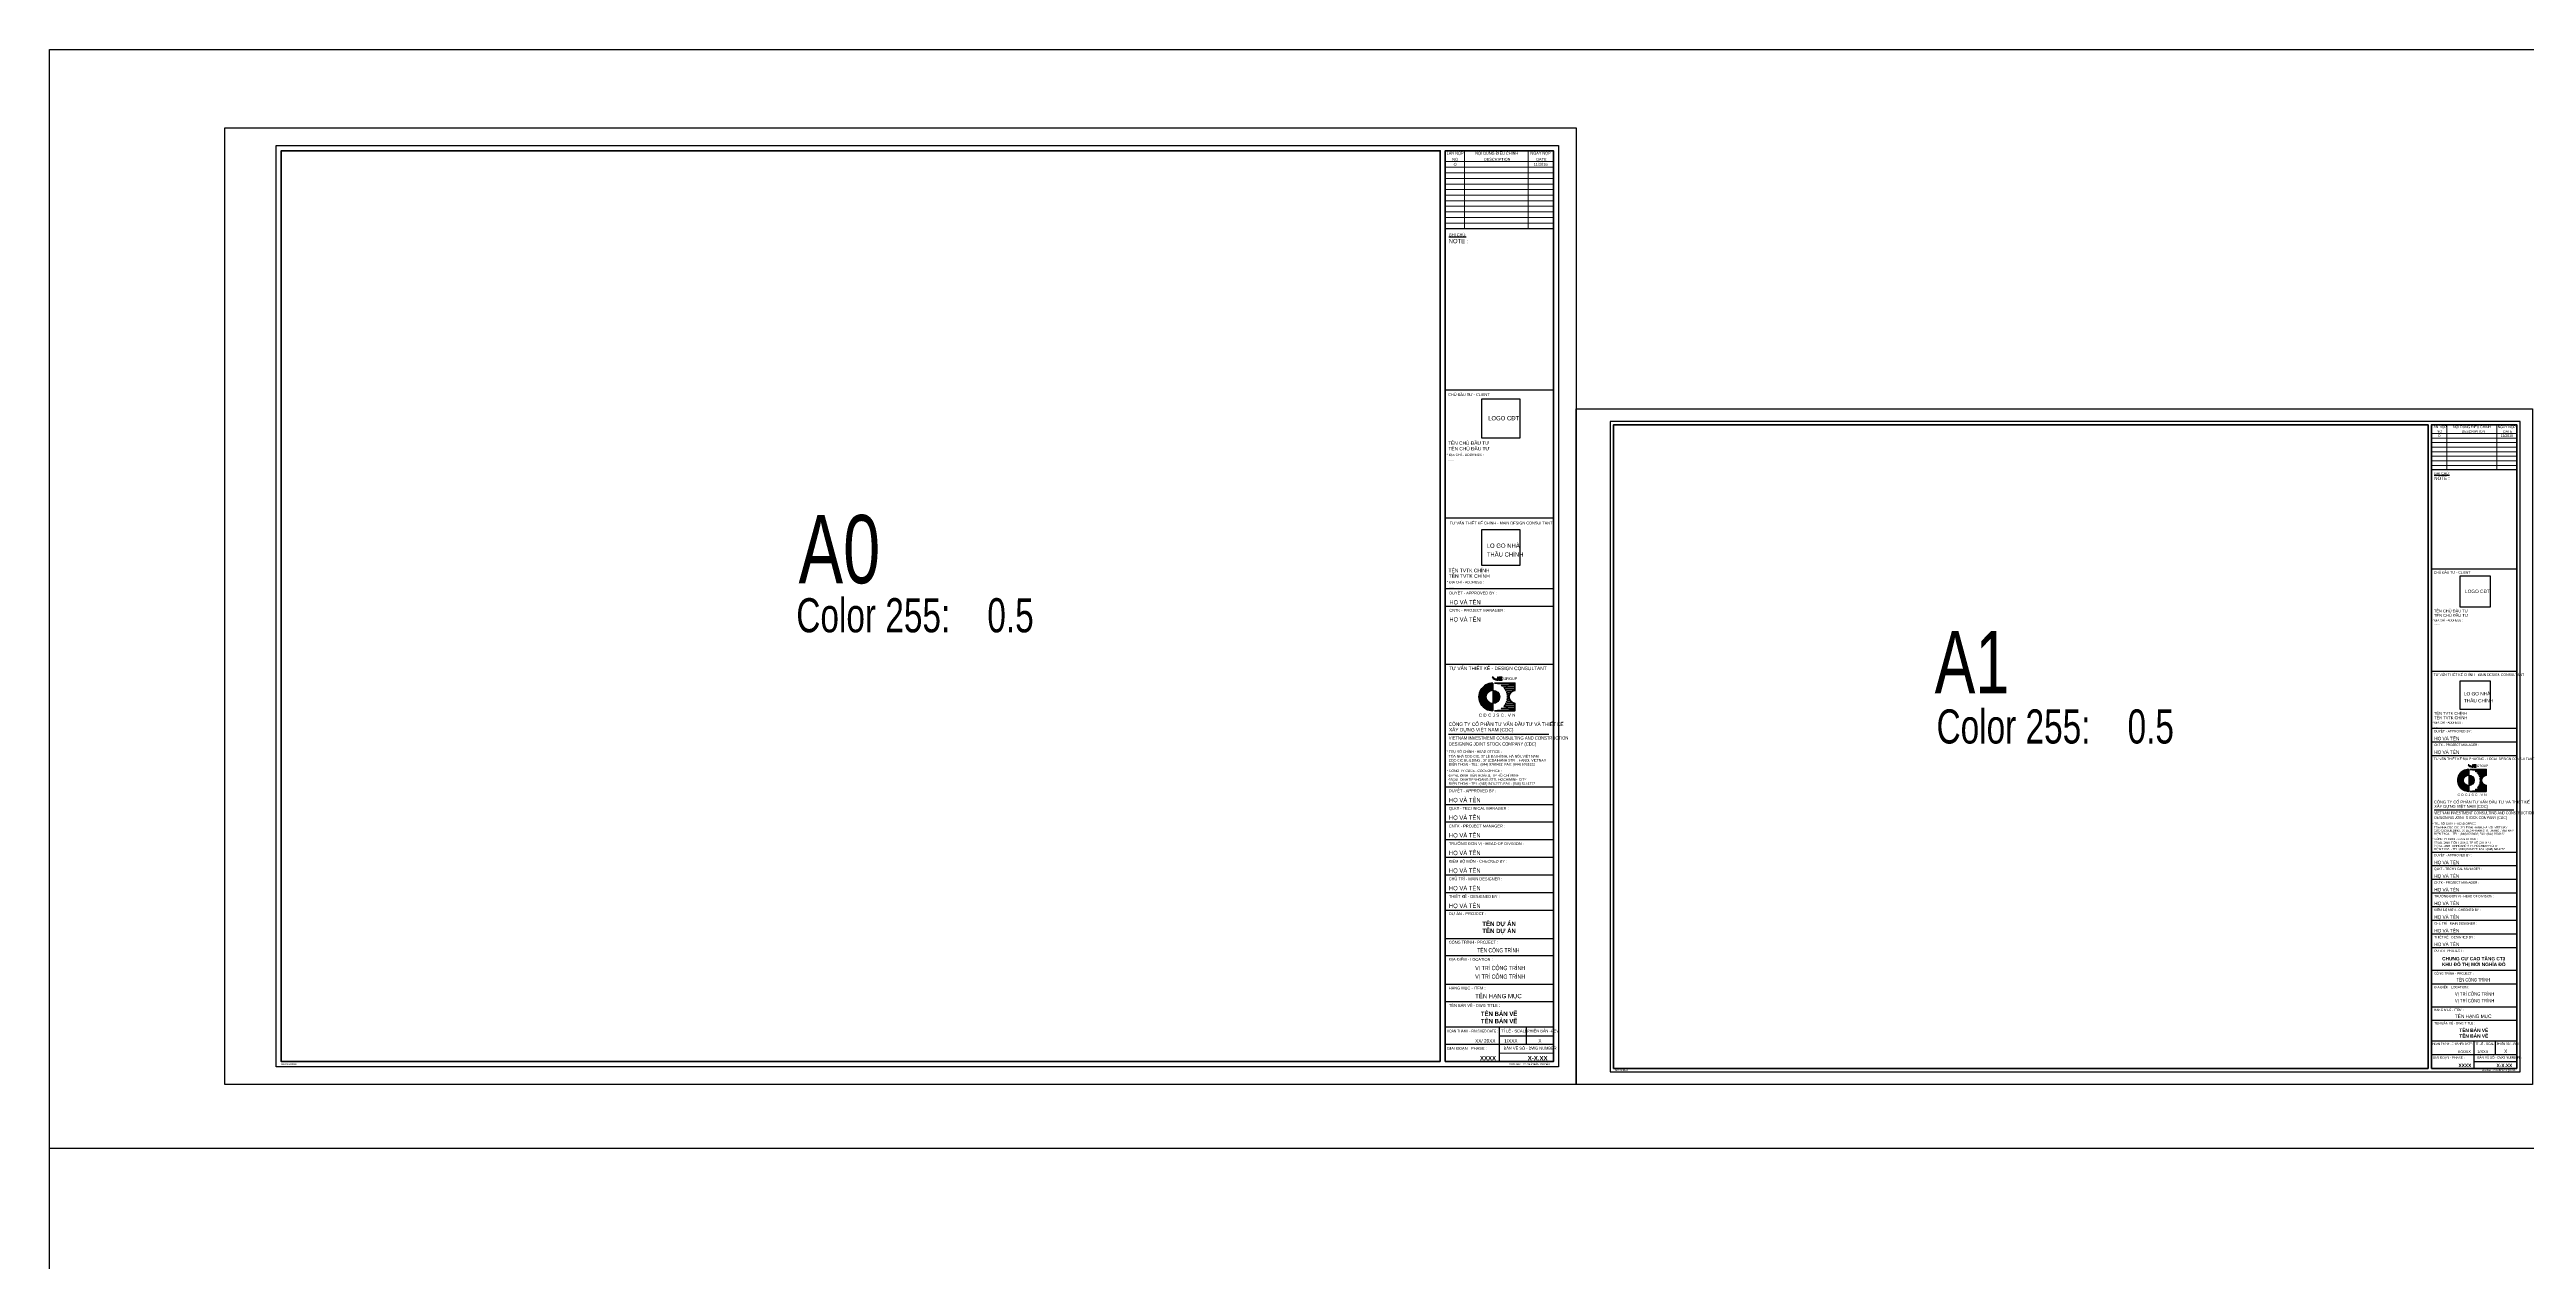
# Model space of a CAD drawing. Header units: millimetres. Extents: x 44 to 16922, y -171 to 5129.
# Drawn here: x 4917 to 7095, y 2675 to 3740 of the extents above; entities that cross this region are included whole.
import ezdxf
from ezdxf.enums import TextEntityAlignment as Align

# ---------------------------------------------------------------- set-up
doc = ezdxf.new("R2010")
doc.units = ezdxf.units.MM
doc.layers.add('CDC -TEXT KHUNG', color=7, linetype='Continuous', lineweight=15)
doc.layers.add('CDC-KHUNGTEN', color=7, linetype='Continuous')
doc.styles.add('Arial', font='arial.ttf', dxfattribs={"width": 0.9, "height": 525})
doc.styles.add('Arial_4', font='arial.ttf', dxfattribs={"width": 0.75, "height": 3})
doc.styles.add('Arial_B_3', font='arialbd.ttf', dxfattribs={"width": 0.75, "height": 3})
doc.styles.add('KT CDC', font='arial.ttf', dxfattribs={"width": 0.85, "height": 200})

# ---------------------------------------------------------------- blocks, each defined once
blk = doc.blocks.new('LOGOmoi')
at = {"layer": 'CDC-KHUNGTEN', "true_color": 0x00fa3e}
h = blk.add_hatch(color=100, dxfattribs=at)
edge = h.paths.add_edge_path()
edge.add_arc((0.02, 0), 1.87, 90, 270)
edge.add_line((0.02, -1.88), (0.02, -3.84))
edge.add_line((0.02, -3.84), (-0.17, -3.84))
edge.add_line((-0.17, -3.84), (-0.36, -3.83))
edge.add_line((-0.36, -3.83), (-0.55, -3.8))
edge.add_line((-0.55, -3.8), (-0.73, -3.77))
edge.add_line((-0.73, -3.77), (-0.92, -3.73))
edge.add_line((-0.92, -3.73), (-1.1, -3.68))
edge.add_line((-1.1, -3.68), (-1.28, -3.62))
edge.add_line((-1.28, -3.62), (-1.45, -3.55))
edge.add_line((-1.45, -3.55), (-1.63, -3.48))
edge.add_line((-1.63, -3.48), (-1.79, -3.39))
edge.add_line((-1.79, -3.39), (-1.96, -3.3))
edge.add_line((-1.96, -3.3), (-2.12, -3.2))
edge.add_line((-2.12, -3.2), (-2.27, -3.09))
edge.add_line((-2.27, -3.09), (-2.42, -2.97))
edge.add_line((-2.42, -2.97), (-2.56, -2.85))
edge.add_line((-2.56, -2.85), (-2.7, -2.72))
edge.add_line((-2.7, -2.72), (-2.83, -2.58))
edge.add_line((-2.83, -2.58), (-2.95, -2.44))
edge.add_line((-2.95, -2.44), (-3.07, -2.29))
edge.add_line((-3.07, -2.29), (-3.18, -2.14))
edge.add_line((-3.18, -2.14), (-3.28, -1.98))
edge.add_line((-3.28, -1.98), (-3.37, -1.81))
edge.add_line((-3.37, -1.81), (-3.46, -1.64))
edge.add_line((-3.46, -1.64), (-3.53, -1.47))
edge.add_line((-3.53, -1.47), (-3.6, -1.3))
edge.add_line((-3.6, -1.3), (-3.66, -1.12))
edge.add_line((-3.66, -1.12), (-3.71, -0.93))
edge.add_line((-3.71, -0.93), (-3.75, -0.75))
edge.add_line((-3.75, -0.75), (-3.79, -0.56))
edge.add_line((-3.79, -0.56), (-3.81, -0.38))
edge.add_line((-3.81, -0.38), (-3.82, -0.19))
edge.add_line((-3.82, -0.19), (-3.83, 0))
edge.add_line((-3.83, 0), (-3.82, 0.19))
edge.add_line((-3.82, 0.19), (-3.81, 0.38))
edge.add_line((-3.81, 0.38), (-3.79, 0.56))
edge.add_line((-3.79, 0.56), (-3.75, 0.75))
edge.add_line((-3.75, 0.75), (-3.71, 0.93))
edge.add_line((-3.71, 0.93), (-3.66, 1.12))
edge.add_line((-3.66, 1.12), (-3.6, 1.3))
edge.add_line((-3.6, 1.3), (-3.53, 1.47))
edge.add_line((-3.53, 1.47), (-3.46, 1.64))
edge.add_line((-3.46, 1.64), (-3.37, 1.81))
edge.add_line((-3.37, 1.81), (-3.28, 1.98))
edge.add_line((-3.28, 1.98), (-3.18, 2.14))
edge.add_line((-3.18, 2.14), (-3.07, 2.29))
edge.add_line((-3.07, 2.29), (-2.95, 2.44))
edge.add_line((-2.95, 2.44), (-2.83, 2.58))
edge.add_line((-2.83, 2.58), (-2.7, 2.72))
edge.add_line((-2.7, 2.72), (-2.56, 2.85))
edge.add_line((-2.56, 2.85), (-2.42, 2.97))
edge.add_line((-2.42, 2.97), (-2.27, 3.09))
edge.add_line((-2.27, 3.09), (-2.12, 3.2))
edge.add_line((-2.12, 3.2), (-1.96, 3.3))
edge.add_line((-1.96, 3.3), (-1.79, 3.39))
edge.add_line((-1.79, 3.39), (-1.63, 3.48))
edge.add_line((-1.63, 3.48), (-1.45, 3.55))
edge.add_line((-1.45, 3.55), (-1.28, 3.62))
edge.add_line((-1.28, 3.62), (-1.1, 3.68))
edge.add_line((-1.1, 3.68), (-0.92, 3.73))
edge.add_line((-0.92, 3.73), (-0.73, 3.77))
edge.add_line((-0.73, 3.77), (-0.55, 3.8))
edge.add_line((-0.55, 3.8), (-0.36, 3.83))
edge.add_line((-0.36, 3.83), (-0.17, 3.84))
edge.add_line((-0.17, 3.84), (0.02, 3.84))
edge.add_line((0.02, 3.84), (0.02, 1.87))
at = {"layer": 'CDC-KHUNGTEN'}
h = blk.add_hatch(color=1, dxfattribs=at)
h.paths.add_polyline_path([(1.46, 5.45), (1.26, 5.45), (1.26, 4.88), (1.21, 4.88, -0.237912), (0.06, 5.45), (-0.2, 5.45, 0.272847), (1.14, 4.66), (1.46, 4.66)])
h.paths.add_polyline_path([(2.59, 5.45), (1.8, 5.45, 0.414214), (1.54, 5.2), (1.54, 4.92, 0.414214), (1.8, 4.66), (2.59, 4.66), (2.59, 4.87), (1.8, 4.87, -0.414214), (1.74, 4.92), (1.74, 5.2, -0.414214), (1.8, 5.25), (2.59, 5.25)])
at = {"layer": 'CDC-KHUNGTEN', "true_color": 0xc20000}
blk.add_hatch(color=12, dxfattribs=at).paths.add_polyline_path([(0.02, 1.87), (0.02, -1.81), (0.02, -1.88, 0.414214), (1.89, 0, 0.414214)])
at = {"layer": 'CDC-KHUNGTEN', "color": 102}
for p, q in [((0.02, 3.84), (0.02, -3.85)), ((0.42, 3.85), (6.1, 3.85)), ((1.28, 3.7), (5.24, 3.7)), ((2.3, 3.24), (6.1, 3.24)), ((2.51, 3.09), (4.01, 3.09)), ((3.03, 2.63), (6.1, 2.63)), ((3.16, 2.49), (3.36, 2.49)), ((3.4, 2.17), (6.1, 2.17)), ((3.49, 2.03), (6.1, 2.03)), ((3.64, 2.78), (6.1, 2.78)), ((3.74, 1.57), (5.37, 1.57)), ((3.8, 1.42), (5.15, 1.42)), ((3.95, 0.96), (4.75, 0.96)), ((3.98, 0.81), (4.66, 0.81)), ((4.05, 0.35), (4.51, 0.35)), ((4.06, 0.2), (4.49, 0.2)), ((4.47, 3.39), (6.1, 3.39)), ((6.1, 3.85), (6.1, 1.81)), ((0.01, -3.84), (0.02, -3.84)), ((0.42, -3.84), (6.1, -3.84)), ((1.28, -3.7), (5.24, -3.7)), ((2.3, -3.24), (6.1, -3.24)), ((2.51, -3.09), (4.01, -3.09)), ((3.03, -2.63), (6.1, -2.63)), ((3.16, -2.49), (3.36, -2.49)), ((3.4, -2.17), (6.1, -2.17)), ((3.49, -2.03), (6.1, -2.03)), ((3.64, -2.78), (6.1, -2.78)), ((3.74, -1.57), (5.37, -1.57)), ((3.8, -1.42), (5.15, -1.42)), ((3.95, -0.96), (4.75, -0.96)), ((3.98, -0.81), (4.66, -0.81)), ((4.05, -0.35), (4.51, -0.35)), ((4.06, -0.2), (4.49, -0.2)), ((4.47, -3.39), (6.1, -3.39)), ((6.1, -1.79), (6.1, -3.84))]:
    blk.add_line(p, q, dxfattribs=at)
at = {"layer": 'CDC-KHUNGTEN', "color": 1}
for points in [[(1.46, 5.45), (1.26, 5.45), (1.26, 4.88), (1.21, 4.88, -0.237912), (0.06, 5.45), (-0.2, 5.45, 0.272847), (1.14, 4.66), (1.46, 4.66)], [(2.59, 5.45), (1.8, 5.45, 0.414214), (1.54, 5.2), (1.54, 4.92, 0.414214), (1.8, 4.66), (2.59, 4.66), (2.59, 4.87), (1.8, 4.87, -0.414214), (1.74, 4.92), (1.74, 5.2, -0.414214), (1.8, 5.25), (2.59, 5.25)]]:
    blk.add_lwpolyline(points, format="xyb", close=True, dxfattribs=at)
at = {"layer": 'CDC-KHUNGTEN', "color": 7, "lineweight": 40}
blk.add_lwpolyline([(0.42, 3.85), (6.1, 3.85), (6.1, 1.81, 0.905134), (6.1, -1.79), (6.1, -3.84), (0.42, -3.84)], format="xyb", dxfattribs=at)
at = {"layer": 'CDC-KHUNGTEN', "color": 102}
blk.add_circle((0.02, 0), 1.87, dxfattribs=at)
at = {"layer": 'CDC-KHUNGTEN', "color": 7, "lineweight": 40}
blk.add_arc((0, 0), 3.85, 89.74488, 270.25512, dxfattribs=at)
at = {"layer": 'CDC-KHUNGTEN', "color": 112}
blk.add_ellipse((0.22, 0), major_axis=(-2.72, 2.72), ratio=1, start_param=-1.064136, end_param=-0.838054, dxfattribs=at)
at = {"layer": 'CDC-KHUNGTEN', "color": 102}
for centre, major_axis, start_param, end_param in [((0.22, 0), (-2.72, 2.72), -1.423028, -1.355019), ((0.22, 0), (2.72, 2.72), 6.199614, 6.251308), ((6.3, 0), (-2.72, 2.72), 0.083571, 0.124553), ((0.22, 0), (-2.72, 2.72), 4.527318, 4.587836), ((0.22, 0), (-2.72, 2.72), 4.346177, 4.481253), ((6.3, 0), (-2.72, 2.72), -0.147768, -0.022458), ((0.22, 0), (-2.72, 2.72), 4.178765, 4.304301), ((0.22, 0), (2.72, 2.72), 5.589142, 5.7099), ((0.22, 0), (2.72, 2.72), 5.445131, 5.550443), ((6.3, 0), (2.72, 2.72), 1.064136, 1.278853), ((6.27, 0.01), (1.28, 1.28), 0.884906, 3.827483), ((0.22, 0.01), (2.72, 2.72), 3.979647, 4.205729), ((0.22, 0), (-2.72, 2.72), 2.925816, 2.993825), ((0.22, 0), (-2.72, 2.72), 3.17347, 3.225164), ((0.22, 0), (2.72, 2.72), 4.836942, 4.89746), ((6.3, 0), (-2.72, 2.72), 1.446243, 1.487225), ((0.22, 0), (2.72, 2.72), 4.943525, 5.078601), ((6.3, 0), (-2.72, 2.72), 1.538919, 1.718564), ((0.22, 0), (-2.72, 2.72), 3.549681, 3.675216), ((0.22, 0), (-2.72, 2.72), 3.714878, 3.835636), ((6.3, 0), (2.72, 2.72), 3.433536, 3.648253)]:
    blk.add_ellipse(centre, major_axis=major_axis, ratio=1, start_param=start_param, end_param=end_param, dxfattribs=at)
at = {"layer": 'CDC-KHUNGTEN', "color": 1, "style": 'KT CDC', "width": 0.85}
blk.add_text('GROUP', height=0.792, dxfattribs=at).set_placement((2.85, 4.67))
at = {"layer": 'CDC-KHUNGTEN', "color": 102, "style": 'KT CDC', "width": 1.15}
blk.add_text('C D C J S C . V N', height=0.8, dxfattribs=at).set_placement((-3.92, -5.47))
blk = doc.blocks.new('KHUNG DOC A1')
at = {"layer": 'CDC-KHUNGTEN', "lineweight": 25}
for p, q in [((-3, 278), (-78, 278)), ((-3, 193), (-78, 193)), ((-3, 181), (-78, 181)), ((-3, 169), (-78, 169)), ((-3, 157), (-78, 157)), ((-3, 145), (-78, 145)), ((-3, 133), (-78, 133)), ((-3, 121), (-78, 121)), ((-3, 109), (-78, 109)), ((-3, 89), (-78, 89)), ((-3, 77), (-78, 77)), ((-3, 57), (-78, 57)), ((-3, 45), (-78, 45)), ((-3, 27), (-78, 27)), ((-40.5, 3), (-40.5, 27)), ((-21.7, 15), (-21.7, 27)), ((-3, 15), (-78, 15)), ((-40.5, 9), (-3, 9))]:
    blk.add_line(p, q, dxfattribs=at)
at = {"layer": 'CDC-KHUNGTEN'}
blk.add_line((-75.6, 230.4), (-5.7, 230.4), dxfattribs=at)
at = {"layer": 'CDC-KHUNGTEN', "xscale": 2.513908497502836, "yscale": 2.513908497502836, "zscale": 2.513908497502836}
blk.add_blockref('LOGOmoi', (-45.2, 256.3), dxfattribs=at)
at = {"layer": 'CDC -TEXT KHUNG', "style": 'Arial_B_3', "width": 0.8}
for s, p in [('CHUNG CƯ CAO TẦNG CT3', (-40.8, 98)), ('KHU ĐÔ THỊ MỚI NGHĨA ĐÔ', (-40.8, 93)), ('TÊN BẢN VẼ', (-40.8, 35)), ('TÊN BẢN VẼ', (-40.8, 30))]:
    blk.add_text(s, height=3, dxfattribs=at).set_placement(p, align=Align.CENTER)
at = {"layer": 'CDC -TEXT KHUNG', "style": 'KT CDC', "width": 1.15}
for s, p in [('- ISO 06/2019 -', (-797.1, 0.8)), ('- CDCJSC . VN GIỮ BẢN QUYỂN -', (-34.8, 0.8))]:
    blk.add_text(s, height=1.257, dxfattribs=at).set_placement(p)
at = {"layer": 'CDC -TEXT KHUNG', "style": 'Arial_B_3', "width": 0.8}
for s, p in [('XXXX', (-43, 4.1)), ('X-X.XX', (-7, 4.1))]:
    blk.add_text(s, height=3, dxfattribs=at).set_placement(p, align=Align.RIGHT)
at = {"layer": 'CDC-KHUNGTEN'}
for s, height, style, width, p in [('* TRỤ SỞ CHÍNH - HEAD OFFICE :', 1.8, 'KT CDC', 0.85, (-77.1, 217.3)), ('CÔNG TY CỔ PHẦN TƯ VẤN ÐẦU TƯ VÀ THIẾT KẾ', 2.5, 'KT CDC', 0.84, (-75.7, 236)), ('VIETNAM INVESTMENT CONSULTING AND CONSTRUCTION ', 2.5, 'KT CDC', 0.7, (-75.6, 226.5)), ('XÂY DỰNG VIỆT NAM (CDC)', 2.5, 'KT CDC', 0.84, (-75.5, 232.2)), ('DESIGNING JOINT STOCK COMPANY (CDC)', 2.5, 'KT CDC', 0.7, (-75.5, 222.3)), ('* CÔNG TY CDCs - CDCs OFFICE :', 1.8, 'KT CDC', 0.85, (-77.1, 203.9)), ('TÒA NHÀ CDC-CIC, 37 LÊ ĐẠI HÀNH, HÀ NỘI, VIỆT NAM', 1.8, 'KT CDC', 0.85, (-75.7, 214)), ('CDC-CIC BUILDING , 37 LEDAIHANH STR. , HANOI, VIETNAM', 1.8, 'KT CDC', 0.85, (-75.7, 211.2)), ('ĐIỆN THOẠI - TEL : (844) 9760402; FAX: (844) 9763122', 1.8, 'KT CDC', 0.85, (-75.6, 208.4)), ('67/46L ĐINH TIÊN HOÀNG, TP HỒ CHÍ MINH', 1.8, 'KT CDC', 0.85, (-75.7, 200.6)), ('67/46L DINHTIENHOANG STR, HOCHIMINH CITY', 1.8, 'KT CDC', 0.85, (-75.7, 197.8)), ('ĐIỆN THOẠI - TEL: (848) 8414777; FAX : (848) 8414777', 1.8, 'KT CDC', 0.85, (-75.6, 195)), ('DUYỆT - APPROVED BY :', 2, 'Arial', 0.8, (-75.7, 189.5)), ('QLKT - TECHNICAL MANAGER :', 2, 'Arial', 0.8, (-75.6, 177.5)), ('CNTK - PROJECT MANAGER :', 2, 'Arial', 0.8, (-75.6, 165.5)), ('TRƯỞNG ĐƠN VỊ - HEAD OF DIVISION :', 2, 'Arial', 0.8, (-75.6, 153.5)), ('KIỂM BỘ MÔN - CHECKED BY :', 2, 'Arial', 0.8, (-75.7, 141.4)), ('CHỦ TRÌ - MAIN DESIGNER :', 2, 'Arial', 0.8, (-75.6, 129.5)), ('THIẾT KẾ - DESIGNED BY :', 2, 'Arial', 0.8, (-75.5, 117.5)), ('CÔNG TRÌNH - PROJECT :  ', 2, 'Arial', 0.8, (-75.6, 85.5)), ('DỰ ÁN - PROJECT :  ', 2, 'Arial', 0.8, (-75.5, 105.5)), ('ĐỊA ĐIỂM - LOCATION :', 2, 'Arial', 0.8, (-75.5, 73.5)), ('HẠNG MỤC - ITEM : ', 2, 'Arial', 0.8, (-75.7, 53.5)), ('TÊN BẢN VẼ - DWG TITLE :', 2, 'Arial', 0.8, (-75.5, 41.7)), ('TỈ LỆ - SCALE :', 2, 'Arial', 0.8, (-39.2, 23.6)), ('PHIÊN BẢN -REV', 2, 'Arial', 0.7, (-20.6, 23.6)), ('GIAI ĐOẠN - PHASE :', 2, 'Arial', 0.8, (-76.8, 11.5)), ('BẢN VẼ SỐ - DWG NUMBER :', 2, 'Arial', 0.8, (-37.6, 11.6))]:
    blk.add_text(s, height=height, dxfattribs=dict(at, style=style, width=width)).set_placement(p)
at = {"layer": 'CDC-KHUNGTEN', "style": 'Arial'}
for s, width, p in [('VỊ TRÍ CÔNG TRÌNH', 0.7, (-40.1, 67)), ('TÊN CÔNG TRÌNH', 0.65, (-41.3, 79.4)), ('TÊN HẠNG MỤC', 0.8, (-41.3, 47.4)), ('VỊ TRÍ CÔNG TRÌNH', 0.7, (-40.1, 61))]:
    blk.add_text(s, height=3, dxfattribs=dict(at, width=width)).set_placement(p, align=Align.CENTER)
at = {"layer": 'CDC-KHUNGTEN', "style": 'Arial', "width": 0.814645}
blk.add_text('HOÀN THÀNH - FINISHED DATE :', height=2, dxfattribs=at).set_placement((-77, 23.5), (-41.3, 23.5), align=Align.FIT)
at = {"layer": 'CDC-KHUNGTEN', "style": 'Arial', "width": 0.9}
for s, p in [('X/20XX', (-43.3, 16.5)), ('1/XXX', (-28, 16.5))]:
    blk.add_text(s, height=2.5, dxfattribs=at).set_placement(p, align=Align.RIGHT)
at = {"layer": 'CDC-KHUNGTEN', "style": 'KT CDC'}
blk.add_text('X', height=3.2, dxfattribs=at).set_placement((-11.2, 16.5), align=Align.RIGHT)
at = {"layer": 'CDC-KHUNGTEN', "char_height": 3, "attachment_point": 1}
for s, insert, width, line_spacing_factor, style in [('HỌ VÀ TÊN', (-75.5, 185.6), 46.239, 0.941778, 'KT CDC'), ('HỌ VÀ TÊN', (-75.5, 173.6), 46.239, 0.941778, 'KT CDC'), ('HỌ VÀ TÊN', (-75.5, 161.6), 46.239, 0.941778, 'KT CDC'), ('HỌ VÀ TÊN', (-75.5, 149.6), 46.239, 0.941778, 'KT CDC'), ('HỌ VÀ TÊN', (-75.5, 137.6), 46.239, 0.941778, 'KT CDC'), ('HỌ VÀ TÊN', (-75.5, 125.6), 46.239, 0.941778, 'KT CDC'), ('{\\W0.85;HỌ VÀ TÊN}', (-75.5, 113.6), 40.928, 0.8, 'Arial')]:
    blk.add_mtext(s, dxfattribs=dict(at, insert=insert, width=width, line_spacing_factor=line_spacing_factor, style=style))
blk = doc.blocks.new('CDTA1')
at = {"layer": 'CDC-KHUNGTEN', "lineweight": 25}
blk.add_line((0, 90), (-75, 90), dxfattribs=at)
at = {"layer": 'CDC-KHUNGTEN'}
blk.add_lwpolyline([(-23.1, 57), (-23.1, 83.8), (-50.1, 83.8), (-50.1, 57)], close=True, dxfattribs=at)
for s, height, style, width, p in [('CHỦ ĐẦU TƯ - CLIENT', 2.2, 'KT CDC', 0.85, (-72.9, 86)), ('LOGO CĐT', 3, 'Arial', 0.8, (-45.5, 69)), ('* ĐỊA CHỈ - ADDRESS :', 1.8, 'KT CDC', 0.8, (-74, 44.2)), ('TÊN CHỦ ĐẦU TƯ', 2.5, 'KT CDC', 0.84, (-72.9, 52)), ('TÊN CHỦ ĐẦU TƯ', 2.5, 'KT CDC', 0.84, (-72.7, 48.1)), ('........', 1.8, 'KT CDC', 0.8, (-72.7, 41))]:
    blk.add_text(s, height=height, dxfattribs=dict(at, style=style, width=width)).set_placement(p)
blk = doc.blocks.new('asd')
at = {"layer": 'CDC -TEXT KHUNG'}
blk.add_line((2852742, 1193196.3), (2852789.3, 1193196.3), dxfattribs=at)
at = {"layer": 'CDC-KHUNGTEN', "lineweight": 25}
for p, q in [((2852789.3, 1193538.1), (2852694.3, 1193538.1)), ((2852789.3, 1193430.2), (2852694.3, 1193430.2)), ((2852789.3, 1193414.7), (2852694.3, 1193414.7)), ((2852789.3, 1193399.2), (2852694.3, 1193399.2)), ((2852789.3, 1193383.7), (2852694.3, 1193383.7)), ((2852789.3, 1193368.2), (2852694.3, 1193368.2)), ((2852789.3, 1193352.7), (2852694.3, 1193352.7)), ((2852789.3, 1193337.2), (2852694.3, 1193337.2)), ((2852789.3, 1193321.7), (2852694.3, 1193321.7)), ((2852789.3, 1193296.7), (2852694.3, 1193296.7)), ((2852789.3, 1193281.7), (2852694.3, 1193281.7)), ((2852789.3, 1193256.7), (2852694.3, 1193256.7)), ((2852789.3, 1193241.2), (2852694.3, 1193241.2)), ((2852789.3, 1193219.2), (2852694.3, 1193219.2)), ((2852742, 1193188.8), (2852742, 1193219.2)), ((2852765.7, 1193203.8), (2852765.7, 1193219.2)), ((2852789.3, 1193203.8), (2852694.3, 1193203.8)), ((2852789.3, 1193211.3), (2852742, 1193211.3))]:
    blk.add_line(p, q, dxfattribs=at)
at = {"layer": 'CDC-KHUNGTEN'}
blk.add_line((2852697.1, 1193476.8), (2852785.4, 1193476.8), dxfattribs=at)
at = {"layer": 'CDC-KHUNGTEN', "xscale": 3.170676166777346, "yscale": 3.170676166777346, "zscale": 3.170676166777346}
blk.add_blockref('LOGOmoi', (2852736.1, 1193509.5), dxfattribs=at)
at = {"layer": 'CDC -TEXT KHUNG', "style": 'Arial_B_3', "width": 0.8}
for s, p in [('TÊN DỰ ÁN', (2852741.6, 1193308.1)), ('TÊN DỰ ÁN', (2852741.6, 1193301.8)), ('TÊN BẢN VẼ', (2852741.6, 1193228.9)), ('TÊN BẢN VẼ', (2852741.6, 1193222.5))]:
    blk.add_text(s, height=3.8, dxfattribs=at).set_placement(p, align=Align.CENTER)
for s, p in [('XXXX', (2852738.9, 1193189.9)), ('X-X.XX', (2852784.2, 1193189.9))]:
    blk.add_text(s, height=3.8, dxfattribs=at).set_placement(p, align=Align.RIGHT)
at = {"layer": 'CDC -TEXT KHUNG', "style": 'KT CDC', "width": 1.15}
for s, p in [('- ISO 06/2019 -', (2851669.2, 1193185.8)), ('- CDCJSC . VN GIỮ BẢN QUYỂN -', (2852749.2, 1193185.8))]:
    blk.add_text(s, height=1.5, dxfattribs=at).set_placement(p)
at = {"layer": 'CDC-KHUNGTEN'}
for s, height, style, width, p in [('CÔNG TY CỔ PHẦN TƯ VẤN ÐẦU TƯ VÀ THIẾT KẾ', 3, 'KT CDC', 0.84, (2852697.2, 1193484)), ('XÂY DỰNG VIỆT NAM (CDC)', 3, 'KT CDC', 0.84, (2852697.5, 1193479.1)), ('* TRỤ SỞ CHÍNH - HEAD OFFICE :', 2.2, 'KT CDC', 0.85, (2852695.5, 1193460.3)), ('VIETNAM INVESTMENT CONSULTING AND CONSTRUCTION ', 3, 'KT CDC', 0.7, (2852697.3, 1193471.9)), ('TÒA NHÀ CDC-CIC, 37 LÊ ĐẠI HÀNH, HÀ NỘI, VIỆT NAM', 2.2, 'KT CDC', 0.85, (2852697.3, 1193456.2)), ('CDC-CIC BUILDING , 37 LEDAIHANH STR. , HANOI, VIETNAM', 2.2, 'KT CDC', 0.85, (2852697.3, 1193452.6)), ('DESIGNING JOINT STOCK COMPANY (CDC)', 3, 'KT CDC', 0.7, (2852697.5, 1193466.6)), ('* CÔNG TY CDCs - CDCs OFFICE :', 2.2, 'KT CDC', 0.85, (2852695.5, 1193443.4)), ('ĐIỆN THOẠI - TEL : (844) 9760402; FAX: (844) 9763122', 2.2, 'KT CDC', 0.85, (2852697.4, 1193449.1)), ('67/46L ĐINH TIÊN HOÀNG, TP HỒ CHÍ MINH', 2.2, 'KT CDC', 0.85, (2852697.2, 1193439.3)), ('67/46L DINHTIENHOANG STR, HOCHIMINH CITY', 2.2, 'KT CDC', 0.85, (2852697.2, 1193435.7)), ('ĐIỆN THOẠI - TEL: (848) 8414777; FAX : (848) 8414777', 2.2, 'KT CDC', 0.85, (2852697.4, 1193432.2)), ('DUYỆT - APPROVED BY :', 2.5, 'Arial', 0.8, (2852697.4, 1193425.7)), ('QLKT - TECHNICAL MANAGER :', 2.5, 'Arial', 0.8, (2852697.4, 1193410.2)), ('CNTK - PROJECT MANAGER :', 2.5, 'Arial', 0.8, (2852697.4, 1193394.7)), ('TRƯỞNG ĐƠN VỊ - HEAD OF DIVISION :', 2.5, 'Arial', 0.8, (2852697.4, 1193379.2)), ('KIỂM BỘ MÔN - CHECKED BY :', 2.5, 'Arial', 0.8, (2852697.3, 1193363.7)), ('CHỦ TRÌ - MAIN DESIGNER :', 2.5, 'Arial', 0.8, (2852697.3, 1193348.2)), ('THIẾT KẾ - DESIGNED BY :', 2.5, 'Arial', 0.8, (2852697.5, 1193332.7)), ('DỰ ÁN - PROJECT :  ', 2.5, 'Arial', 0.8, (2852697.5, 1193317.6)), ('CÔNG TRÌNH - PROJECT :  ', 2.5, 'Arial', 0.8, (2852697.3, 1193292.5)), ('ĐỊA ĐIỂM - LOCATION :', 2.5, 'Arial', 0.8, (2852697.5, 1193277.4)), ('HẠNG MỤC - ITEM : ', 2.5, 'Arial', 0.8, (2852697.3, 1193252.2)), ('TÊN BẢN VẼ - DWG TITLE :', 2.5, 'Arial', 0.8, (2852697.5, 1193236.9)), ('TỈ LỆ - SCALE :', 2.5, 'Arial', 0.8, (2852743.6, 1193214.5)), ('PHIÊN BẢN -REV', 2.5, 'Arial', 0.8, (2852766.1, 1193214.5)), ('GIAI ĐOẠN - PHASE :', 2.5, 'Arial', 0.8, (2852695.8, 1193199.2)), ('BẢN VẼ SỐ - DWG NUMBER :', 2.5, 'Arial', 0.8, (2852745.6, 1193199.3))]:
    blk.add_text(s, height=height, dxfattribs=dict(at, style=style, width=width)).set_placement(p)
at = {"layer": 'CDC-KHUNGTEN', "style": 'KT CDC'}
for s, width, p in [('TÊN CÔNG TRÌNH', 0.65, (2852741, 1193284.8)), ('VỊ TRÍ CÔNG TRÌNH', 0.7, (2852742.5, 1193261.6)), ('VỊ TRÍ CÔNG TRÌNH', 0.7, (2852742.5, 1193269.2)), ('TÊN HẠNG MỤC', 0.8, (2852741, 1193244.5))]:
    blk.add_text(s, height=3.8, dxfattribs=dict(at, width=width)).set_placement(p, align=Align.CENTER)
at = {"layer": 'CDC-KHUNGTEN', "style": 'Arial', "width": 0.821979}
blk.add_text('HOÀN THÀNH - FINISHED DATE :', height=2.5, dxfattribs=at).set_placement((2852695.6, 1193214.4), (2852740.6, 1193214.4), align=Align.FIT)
at = {"layer": 'CDC-KHUNGTEN', "style": 'Arial', "width": 0.9}
for s, p in [('XX/ 20XX', (2852738.4, 1193205.5)), ('1/XXX', (2852757.8, 1193205.5)), ('X', (2852778.9, 1193205.5))]:
    blk.add_text(s, height=3, dxfattribs=at).set_placement(p, align=Align.RIGHT)
at = {"layer": 'CDC-KHUNGTEN', "char_height": 3.8, "width": 58.319, "attachment_point": 1, "line_spacing_factor": 0.941778, "style": 'KT CDC'}
for insert in [(2852697.5, 1193420.7), (2852697.5, 1193405.2), (2852697.5, 1193389.7), (2852697.5, 1193374.2), (2852697.5, 1193358.7), (2852697.5, 1193343.2), (2852697.5, 1193327.7)]:
    blk.add_mtext('HỌ VÀ TÊN', dxfattribs=dict(at, insert=insert))
blk = doc.blocks.new('ghfg')
at = {"layer": 'CDC-KHUNGTEN', "lineweight": 25}
blk.add_line((2852789.6, 1193704.1), (2852682.9, 1193704.1), dxfattribs=at)
at = {"layer": 'CDC-KHUNGTEN'}
blk.add_lwpolyline([(2852756.9, 1193657.4), (2852756.9, 1193695.2), (2852718.8, 1193695.2), (2852718.8, 1193657.4)], close=True, dxfattribs=at)
for s, height, style, width, p in [('CHỦ ĐẦU TƯ - CLIENT', 2.8, 'KT CDC', 0.85, (2852685.9, 1193698.4)), ('LOGO CĐT', 4.2, 'Arial', 0.8, (2852725.3, 1193674.5)), ('TÊN CHỦ ĐẦU TƯ', 3.36, 'KT CDC', 0.84, (2852685.9, 1193650.4)), ('TÊN CHỦ ĐẦU TƯ', 3.36, 'KT CDC', 0.84, (2852686.2, 1193644.9)), ('* ĐỊA CHỈ - ADDRESS :', 2.464, 'KT CDC', 0.8, (2852684.3, 1193639.3)), ('......', 2.46, 'KT CDC', 0.8, (2852686.2, 1193634.8))]:
    blk.add_text(s, height=height, dxfattribs=dict(at, style=style, width=width)).set_placement(p)

msp = doc.modelspace()

# ---------------------------------------------------------------- linework, layer by layer
msp.add_lwpolyline([(4917, 3740.5), (8533.5, 3740.5), (8533.5, 1440.9), (4917, 1440.9)], close=True)
at = {"layer": 'CDC-KHUNGTEN', "lineweight": 9}
for p, q in [((6239.2, 3641.9), (6144.2, 3641.9)), ((6239.2, 3637), (6144.2, 3637)), ((6161.2, 3651.5), (6161.2, 3582.9)), ((6216.9, 3651.5), (6216.9, 3582.9)), ((6239.2, 3632.1), (6144.2, 3632.1)), ((6239.2, 3627.1), (6144.2, 3627.1)), ((6239.2, 3622.2), (6144.2, 3622.2)), ((6239.2, 3617.3), (6144.2, 3617.3)), ((6239.2, 3612.4), (6144.2, 3612.4)), ((6239.2, 3607.5), (6144.2, 3607.5)), ((6239.2, 3602.6), (6144.2, 3602.6)), ((6239.2, 3597.7), (6144.2, 3597.7)), ((6239.2, 3592.8), (6144.2, 3592.8)), ((6239.2, 3587.9), (6144.2, 3587.9)), ((7086.2, 3402.8), (7011.2, 3402.8)), ((7086.2, 3398.8), (7011.2, 3398.8)), ((7024.7, 3410.5), (7024.7, 3370.8)), ((7068.7, 3410.5), (7068.7, 3370.8)), ((7086.2, 3394.8), (7011.2, 3394.8)), ((7086.2, 3390.8), (7011.2, 3390.8)), ((7086.2, 3386.8), (7011.2, 3386.8)), ((7086.2, 3382.8), (7011.2, 3382.8)), ((7086.2, 3378.8), (7011.2, 3378.8)), ((7086.2, 3374.8), (7011.2, 3374.8))]:
    msp.add_line(p, q, dxfattribs=at)
at = {"layer": 'CDC-KHUNGTEN', "lineweight": 25}
for p, q in [((6239.2, 3582.9), (6144.2, 3582.9)), ((7086.2, 3370.8), (7011.2, 3370.8))]:
    msp.add_line(p, q, dxfattribs=at)
at = {"layer": 'CDC-KHUNGTEN'}
for p, q in [((6239.2, 3328.3), (6144.3, 3328.3)), ((6239.2, 3266.1), (6144.3, 3266.1)), ((6239.2, 3250.6), (6144.3, 3250.6)), ((7086.2, 3193.5), (7011.2, 3193.5)), ((7086.2, 3143.5), (7011.2, 3143.5)), ((7086.2, 3131.5), (7011.2, 3131.5)), ((7086.2, 3119.5), (7011.2, 3119.5)), ((8533.5, 2774), (4917, 2774))]:
    msp.add_line(p, q, dxfattribs=at)
at = {"layer": 'CDC-KHUNGTEN', "color": 8}
msp.add_lwpolyline([(5116.2, 2846), (5116.2, 3656), (6243.7, 3656), (6243.7, 2846)], close=True, dxfattribs=at)
at = {"layer": 'CDC-KHUNGTEN', "color": 255, "lineweight": 60}
for points in [[(6139.7, 2850.5), (5120.7, 2850.5), (5120.7, 3651.5), (6139.7, 3651.5), (6139.7, 2850.5)], [(7011.2, 2844.5), (7086.2, 2844.5), (7086.2, 3410.5), (7011.2, 3410.5), (7011.2, 2844.5)]]:
    msp.add_lwpolyline(points, dxfattribs=at)
for points in [[(6144.2, 2850.5), (6144.2, 3651.5), (6239.2, 3651.5), (6239.2, 2850.5)], [(7008.2, 2844.5), (7008.2, 3410.5), (6292.2, 3410.5), (6292.2, 2844.5), (7008.2, 2844.5)]]:
    msp.add_lwpolyline(points, close=True, dxfattribs=at)
at = {"layer": 'CDC-KHUNGTEN', "color": 8}
msp.add_lwpolyline([(7010.2, 2841.5), (7089.2, 2841.5), (7089.2, 3413.5), (6289.2, 3413.5), (6289.2, 2841.5), (7010.2, 2841.5)], dxfattribs=at)
at = {"layer": 'CDC-KHUNGTEN'}
for points in [[(6210.1, 3287.1), (6210.1, 3318), (6176.1, 3318), (6176.1, 3287.1)], [(7063.1, 3160.5), (7063.1, 3185), (7036.1, 3185), (7036.1, 3160.5)]]:
    msp.add_lwpolyline(points, close=True, dxfattribs=at)
at = {"layer": 'Defpoints', "color": 1, "ltscale": 0.2}
for points in [[(5071.2, 2830.5), (5071.2, 3671.5), (6259.2, 3671.5), (6259.2, 2830.5), (5071.2, 2830.5)], [(6259.2, 2830.5), (6259.2, 3424.5), (7100.2, 3424.5), (7100.2, 2830.5), (6259.2, 2830.5)]]:
    msp.add_lwpolyline(points, close=True, dxfattribs=at)

# ---------------------------------------------------------------- block references
at = {"layer": 'CDC -TEXT KHUNG', "xscale": 0.8928571427240968, "yscale": 0.8928571427240968, "zscale": 0.8928571427240968}
msp.add_blockref('ghfg', (-2540894.3, -1062366.4), dxfattribs=at)
at = {"layer": 'CDC -TEXT KHUNG'}
msp.add_blockref('asd', (-2846550.1, -1190338.3), dxfattribs=at)
at = {"layer": 'CDC-KHUNGTEN'}
for name, p in [('CDTA1', (7086.2, 3193.5)), ('KHUNG DOC A1', (7089.2, 2841.5))]:
    msp.add_blockref(name, p, dxfattribs=at)

# ---------------------------------------------------------------- texts
at = {"layer": 'CDC -TEXT KHUNG', "style": 'KT CDC', "width": 0.85}
for s, p in [('NO', (6150.2, 3642.7)), ('DESCRIPTION', (6178.2, 3642.7)), ('DATE', (6224.1, 3642.7))]:
    msp.add_text(s, height=2.5, dxfattribs=at).set_placement(p)
at = {"layer": 'CDC -TEXT KHUNG', "color": 7, "style": 'KT CDC', "width": 0.7}
for s, height, p in [('A0', 60, (5575.6, 3271.1)), ('Color 255:    0.5', 30, (5573.6, 3228)), ('A1', 55, (6574.4, 3174.2)), ('Color 255:    0.5', 30, (6576.1, 3130.2))]:
    msp.add_text(s, height=height, dxfattribs=at).set_placement(p)
at = {"layer": 'CDC -TEXT KHUNG', "style": 'KT CDC', "width": 0.85}
msp.add_text('TƯ VẤN THIẾT KẾ - DESIGN CONSULTANT', height=3.1, dxfattribs=at).set_placement((6190.4, 3194.7), align=Align.CENTER)
at = {"layer": 'CDC -TEXT KHUNG', "char_height": 2.5, "attachment_point": 2, "line_spacing_factor": 0.941778, "style": 'KT CDC'}
for s, insert, width in [('LẦN NỘP', (6152.8, 3650.5), 18.467), ('O', (6152.8, 3640.8), 3.273), ('NỘI DUNG ĐIỀU CHỈNH', (6189.4, 3650.5), 47.02), ('NGÀY NỘP', (6228, 3650.5), 46.663), ('11/2016', (6228, 3640.8), 15.256)]:
    msp.add_mtext(s, dxfattribs=dict(at, insert=insert, width=width))
at = {"layer": 'CDC-KHUNGTEN'}
for s, height, style, width, p in [('NOTE :', 3.8, 'Arial_4', 0.85, (6147.2, 3570.1)), ('NO', 2.2, 'KT CDC', 0.85, (7016, 3403.5)), ('DESCRIPTION', 2.2, 'KT CDC', 0.85, (7037.9, 3403.5)), ('DATE', 2.2, 'KT CDC', 0.85, (7074.3, 3403.5)), ('NOTE :', 3, 'Arial_4', 0.85, (7013.6, 3361.9)), ('TƯ VẤN THIẾT KẾ CHÍNH - MAIN DESIGN CONSULTANT ', 2.5, 'KT CDC', 0.85, (6148.1, 3322.8)), ('THẦU CHÍNH', 3.75, 'Arial', 0.8, (6180.6, 3294.6)), ('LO GO NHÀ ', 3.75, 'Arial', 0.8, (6180.6, 3302.3)), ('* ĐỊA CHỈ - ADDRESS :', 2.2, 'KT CDC', 0.8, (6145.5, 3271)), ('TÊN TVTK CHÍNH', 3.1, 'KT CDC', 0.84, (6147, 3280.8)), ('TÊN TVTK CHÍNH', 3.1, 'KT CDC', 0.84, (6147.2, 3275.9)), ('.....', 2.2, 'KT CDC', 0.8, (6147.2, 3266.9)), ('DUYỆT - APPROVED BY :', 2.5, 'Arial', 0.8, (6147.6, 3261.3)), ('CNTK - PROJECT MANAGER :', 2.5, 'Arial', 0.8, (6147.7, 3246.1)), ('TƯ VẤN THIẾT KẾ CHÍNH - MAIN DESIGN CONSULTANT ', 2.2, 'KT CDC', 0.85, (7013.2, 3189.6)), ('TÊN TVTK CHÍNH', 2.5, 'KT CDC', 0.84, (7013.4, 3155.5)), ('THẦU CHÍNH', 3, 'Arial', 0.8, (7039.7, 3166.4)), ('LO GO NHÀ ', 3, 'Arial', 0.8, (7039.7, 3172.5)), ('* ĐỊA CHỈ - ADDRESS :', 1.8, 'KT CDC', 0.8, (7012.2, 3147.7)), ('TÊN TVTK CHÍNH', 2.5, 'KT CDC', 0.84, (7013.6, 3151.6)), ('.....', 1.8, 'KT CDC', 0.8, (7013.6, 3144.5)), ('DUYỆT - APPROVED BY :', 2, 'Arial', 0.8, (7013.6, 3140)), ('TƯ VẤN THIẾT KẾ ĐỊA PHƯƠNG - LOCAL DESIGN CONSULTANT', 2.2, 'KT CDC', 0.75, (7013.2, 3115.6)), ('CNTK - PROJECT MANAGER :', 2, 'Arial', 0.8, (7013.6, 3128))]:
    msp.add_text(s, height=height, dxfattribs=dict(at, style=style, width=width)).set_placement(p)
at = {"layer": 'CDC-KHUNGTEN', "attachment_point": 1, "style": 'Arial'}
for insert, char_height, width in [((6147.2, 3578.8), 2.5, 23.736), ((7013.6, 3368.8), 2.2, 18.82)]:
    msp.add_mtext('{\\LGHI CHÚ:}', dxfattribs=dict(at, insert=insert, char_height=char_height, width=width))
at = {"layer": 'CDC-KHUNGTEN', "line_spacing_factor": 0.941778, "style": 'KT CDC'}
for s, insert, char_height, width, attachment_point in [('LẦN NỘP', (7018, 3409.7), 2.2, 14.642, 2), ('O', (7018, 3402), 2.2, 2.595, 2), ('NỘI DUNG ĐIỀU CHỈNH', (7046.9, 3409.7), 2.2, 36.997, 2), ('NGÀY NỘP', (7077.4, 3409.7), 2.2, 17.556, 2), ('11/2016', (7077.4, 3402), 2.2, 12.096, 2), ('HỌ VÀ TÊN', (6147.8, 3256.3), 3.75, 58.319, 1), ('HỌ VÀ TÊN', (6147.8, 3241.2), 3.75, 58.319, 1), ('HỌ VÀ TÊN', (7013.7, 3136.1), 3, 46.239, 1), ('HỌ VÀ TÊN', (7013.7, 3124.1), 3, 46.239, 1)]:
    msp.add_mtext(s, dxfattribs=dict(at, insert=insert, char_height=char_height, width=width, attachment_point=attachment_point))

doc.saveas('drawing.dxf')
